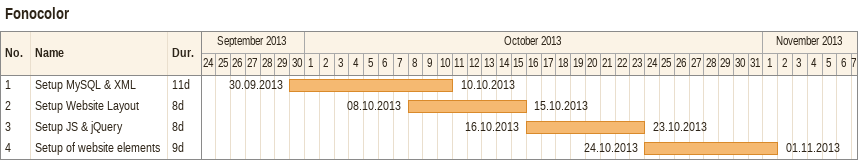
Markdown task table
Fonocolor

| ID | Task | Duration | Start | Finish |
|---|---|---|---|---|
| 1 | Setup MySQL & XML | 11d | 2013-09-30 | 2013-10-10 |
| 2 | Setup Website Layout | 8d | 2013-10-08 | 2013-10-15 |
| 3 | Setup JS & jQuery | 8d | 2013-10-16 | 2013-10-23 |
| 4 | Setup of website elements | 9d | 2013-10-24 | 2013-11-01 |
